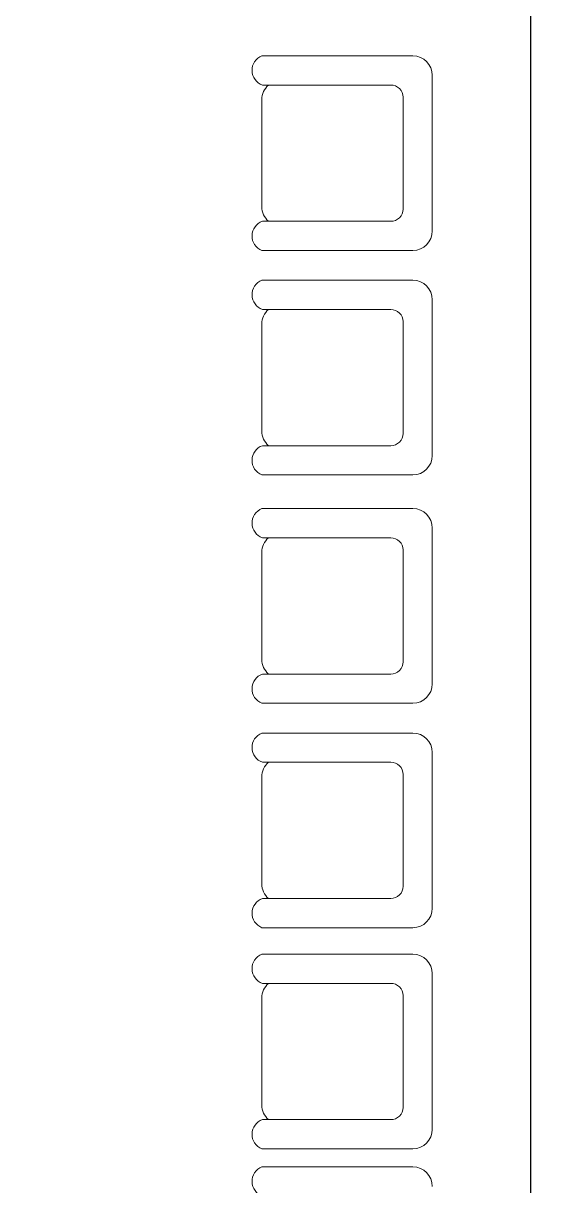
# Model space of a CAD drawing. Extents: x -59 to 582, y -1177 to 100.
# Drawn here: x 229.385 to 231.022, y -883.301 to -879.717 of the extents above; entities that cross this region are included whole.
import ezdxf

# ---------------------------------------------------------------- set-up
doc = ezdxf.new("R2010")
doc.units = 0
doc.header["$LTSCALE"] = 0.15
doc.layers.get('0').update_dxf_attribs({"color": 252})
doc.layers.add('0 sockets', color=252, linetype='Continuous')
doc.layers.add('00', color=252, linetype='Continuous')
doc.layers.add('FUR', color=252, linetype='Continuous', lineweight=9)
doc.layers.add('wall', color=252, linetype='Continuous', lineweight=30)
doc.styles.add('ROMAND', font='ROMAND.SHX')

# ---------------------------------------------------------------- blocks, each defined once
blk = doc.blocks.new('WQ')
h = blk.add_hatch(color=6)
h.dxf.hatch_style = 1
h.paths.add_polyline_path([(-126.0910845079425, 5.000000000000028), (-126.0910845079425, -169.5214532968348), (126.0910845079425, -169.5214532968348), (126.0910845079425, 5.000000000000028)])
h.paths.add_polyline_path([(121.0910845079425, 0), (121.0910845079425, -164.5214532968348), (-121.0910845079425, -164.5214532968348), (-121.0910845079425, 0)], flags=16)
at = {"layer": '0 sockets', "color": 3, "style": 'ROMAND'}
blk.add_attdef('ACCESS_CONTROL', (-48.66347338469924, 7.621839835862573), '', height=7.972657249319491, dxfattribs=at)
blk = doc.blocks.new('ARCH')
at = {"layer": 'FUR'}
for p, q in [((59.69758838740154, 353.8549891792559), (60.16258838740157, 353.8549891792559)), ((60.22258838740157, 353.7949891792559), (60.22258838740157, 353.314989179256)), ((59.69966330169228, 353.7649891792559), (60.09508838740152, 353.7649891792559)), ((59.69758838740154, 353.3899891792559), (59.69758838740154, 353.7199891792559)), ((60.13258838740154, 353.7274891792559), (60.13258838740154, 353.382489179256)), ((60.09508838740152, 353.3449891792559), (59.69966330169228, 353.3449891792559)), ((60.16258838740151, 353.2549891792559), (59.69758838740154, 353.2549891792559)), ((59.69758838740154, 353.1631825710943), (60.16258838740157, 353.1631825710943)), ((59.69966330169228, 353.0731825710943), (60.09508838740152, 353.0731825710943)), ((60.22258838740157, 353.1031825710942), (60.22258838740157, 352.6231825710943)), ((60.13258838740154, 353.0356825710942), (60.13258838740154, 352.6906825710943)), ((59.69758838740154, 352.6981825710943), (59.69758838740154, 353.0281825710943)), ((60.09508838740152, 352.6531825710943), (59.69966330169228, 352.6531825710943)), ((60.16258838740151, 352.5631825710943), (59.69758838740154, 352.5631825710943)), ((59.69758838740154, 352.4592994105824), (60.16258838740157, 352.4592994105824)), ((60.22258838740157, 352.3992994105824), (60.22258838740157, 351.9192994105825)), ((59.69966330169228, 352.3692994105824), (60.09508838740152, 352.3692994105824)), ((59.69758838740154, 351.9942994105824), (59.69758838740154, 352.3242994105825)), ((60.13258838740154, 352.3317994105824), (60.13258838740154, 351.9867994105825)), ((60.09508838740152, 351.9492994105825), (59.69966330169228, 351.9492994105825)), ((60.16258838740151, 351.8592994105824), (59.69758838740154, 351.8592994105824)), ((59.69758838740154, 351.7674928024208), (60.16258838740157, 351.7674928024208)), ((59.69966330169228, 351.6774928024208), (60.09508838740152, 351.6774928024208)), ((60.22258838740157, 351.7074928024207), (60.22258838740157, 351.2274928024208)), ((60.13258838740154, 351.6399928024207), (60.13258838740154, 351.2949928024208)), ((59.69758838740154, 351.3024928024208), (59.69758838740154, 351.6324928024208)), ((60.09508838740152, 351.2574928024208), (59.69966330169228, 351.2574928024208)), ((60.16258838740151, 351.1674928024208), (59.69758838740154, 351.1674928024208)), ((59.69758838740154, 351.0858414776054), (60.16258838740157, 351.0858414776054)), ((59.69966330169228, 350.9958414776053), (60.09508838740152, 350.9958414776053)), ((60.22258838740157, 351.0258414776053), (60.22258838740157, 350.5458414776054)), ((60.13258838740154, 350.9583414776053), (60.13258838740154, 350.6133414776054)), ((59.69758838740154, 350.6208414776053), (59.69758838740154, 350.9508414776054)), ((60.09508838740152, 350.5758414776054), (59.69966330169228, 350.5758414776054)), ((60.16258838740151, 350.4858414776053), (59.69758838740154, 350.4858414776053)), ((59.69758838740154, 350.4300792609097), (60.16258838740157, 350.4300792609097))]:
    blk.add_line(p, q, dxfattribs=at)
at = {"layer": 'FUR', "extrusion": (0, 0, -1)}
for centre, major_axis, ratio, start_param, end_param in [((59.71516198053035, 353.8103704133092), (0.03390918349108824, 0.03390918349108824), 0.9999999999999523, 2.685296435216767, 5.122584158944666), ((59.75758838740154, 353.7199891792559), (0.04242640687119512, 0.04242640687119513), 0.9999999999999473, 3.926990816987268, 4.775052895786141), ((60.09508838740157, 353.7274891792559), (0.02651650429449858, 0.02651650429449859), 0.9999999999998453, -0.7853981633975257, 0.7853981633975256), ((59.75758838740154, 353.3899891792559), (-0.04242640687119514, 0.04242640687119513), 0.9999999999999473, 4.649725064983238, 5.497787143782111), ((59.71516198053035, 353.2996079452026), (-0.03390918349108822, 0.03390918349108822), 0.9999999999999527, 4.302193801824713, 6.739481525552612), ((60.16258838740151, 353.314989179256), (0.04242640687119544, 0.04242640687119545), 0.9999999999999538, 0.7853981633974714, 2.356194490192322), ((59.71516198053035, 353.1185638051475), (0.03390918349108824, 0.03390918349108824), 0.9999999999999523, 2.685296435216767, 5.122584158944666), ((59.75758838740154, 353.0281825710943), (0.04242640687119512, 0.04242640687119513), 0.9999999999999473, 3.926990816987268, 4.775052895786141), ((60.09508838740157, 353.0356825710942), (0.02651650429449858, 0.02651650429449859), 0.9999999999998453, -0.7853981633975257, 0.7853981633975256), ((59.75758838740154, 352.6981825710943), (-0.04242640687119514, 0.04242640687119513), 0.9999999999999473, 4.649725064983238, 5.497787143782111), ((59.71516198053035, 352.6078013370409), (-0.03390918349108822, 0.03390918349108822), 0.9999999999999527, 4.302193801824713, 6.739481525552612), ((60.16258838740151, 352.6231825710943), (0.04242640687119544, 0.04242640687119545), 0.9999999999999538, 0.7853981633974714, 2.356194490192322), ((59.71516198053035, 352.4146806446357), (0.03390918349108824, 0.03390918349108824), 0.9999999999999523, 2.685296435216767, 5.122584158944666), ((59.75758838740154, 352.3242994105825), (0.04242640687119512, 0.04242640687119513), 0.9999999999999473, 3.926990816987268, 4.775052895786141), ((60.09508838740157, 352.3317994105824), (0.02651650429449858, 0.02651650429449859), 0.9999999999998453, -0.7853981633975257, 0.7853981633975256), ((59.75758838740154, 351.9942994105824), (-0.04242640687119514, 0.04242640687119513), 0.9999999999999473, 4.649725064983238, 5.497787143782111), ((59.71516198053035, 351.9039181765291), (-0.03390918349108822, 0.03390918349108822), 0.9999999999999527, 4.302193801824713, 6.739481525552612), ((60.16258838740151, 351.9192994105825), (0.04242640687119544, 0.04242640687119545), 0.9999999999999538, 0.7853981633974714, 2.356194490192322), ((59.71516198053035, 351.722874036474), (0.03390918349108824, 0.03390918349108824), 0.9999999999999523, 2.685296435216767, 5.122584158944666), ((59.75758838740154, 351.6324928024208), (0.04242640687119512, 0.04242640687119513), 0.9999999999999473, 3.926990816987268, 4.775052895786141), ((60.09508838740157, 351.6399928024207), (0.02651650429449858, 0.02651650429449859), 0.9999999999998453, -0.7853981633975257, 0.7853981633975256), ((59.75758838740154, 351.3024928024208), (-0.04242640687119514, 0.04242640687119513), 0.9999999999999473, 4.649725064983238, 5.497787143782111), ((59.71516198053035, 351.2121115683674), (-0.03390918349108822, 0.03390918349108822), 0.9999999999999527, 4.302193801824713, 6.739481525552612), ((60.16258838740151, 351.2274928024208), (0.04242640687119544, 0.04242640687119545), 0.9999999999999538, 0.7853981633974714, 2.356194490192322), ((59.71516198053035, 351.0412227116586), (0.03390918349108824, 0.03390918349108824), 0.9999999999999523, 2.685296435216767, 5.122584158944666), ((59.75758838740154, 350.9508414776054), (0.04242640687119512, 0.04242640687119513), 0.9999999999999473, 3.926990816987268, 4.775052895786141), ((60.09508838740157, 350.9583414776053), (0.02651650429449858, 0.02651650429449859), 0.9999999999998453, -0.7853981633975257, 0.7853981633975256), ((59.75758838740154, 350.6208414776053), (-0.04242640687119514, 0.04242640687119513), 0.9999999999999473, 4.649725064983238, 5.497787143782111), ((59.71516198053035, 350.530460243552), (-0.03390918349108822, 0.03390918349108822), 0.9999999999999527, 4.302193801824713, 6.739481525552612), ((60.16258838740151, 350.5458414776054), (0.04242640687119544, 0.04242640687119545), 0.9999999999999538, 0.7853981633974714, 2.356194490192322), ((59.71516198053035, 350.385460494963), (0.03390918349108824, 0.03390918349108824), 0.9999999999999523, 2.685296435216767, 5.122584158944666)]:
    blk.add_ellipse(centre, major_axis=major_axis, ratio=ratio, start_param=start_param, end_param=end_param, dxfattribs=at)
at = {"layer": 'FUR', "extrusion": (0, 0, -0.9999999999999998)}
for centre, major_axis, ratio, start_param, end_param in [((60.16258838740157, 353.7949891792559), (-0.04242640687119543, 0.04242640687119543), 0.999999999999954, 0.7853981633974713, 2.356194490192322), ((60.09508838740152, 353.382489179256), (-0.02651650429449859, 0.02651650429449859), 0.9999999999998453, 2.356194490192268, 3.926990816987319), ((60.16258838740157, 353.1031825710942), (-0.04242640687119543, 0.04242640687119543), 0.999999999999954, 0.7853981633974713, 2.356194490192322), ((60.09508838740152, 352.6906825710943), (-0.02651650429449859, 0.02651650429449859), 0.9999999999998453, 2.356194490192268, 3.926990816987319), ((60.16258838740157, 352.3992994105824), (-0.04242640687119543, 0.04242640687119543), 0.999999999999954, 0.7853981633974713, 2.356194490192322), ((60.09508838740152, 351.9867994105825), (-0.02651650429449859, 0.02651650429449859), 0.9999999999998453, 2.356194490192268, 3.926990816987319), ((60.16258838740157, 351.7074928024207), (-0.04242640687119543, 0.04242640687119543), 0.999999999999954, 0.7853981633974713, 2.356194490192322), ((60.09508838740152, 351.2949928024208), (-0.02651650429449859, 0.02651650429449859), 0.9999999999998453, 2.356194490192268, 3.926990816987319), ((60.16258838740157, 351.0258414776053), (-0.04242640687119543, 0.04242640687119543), 0.999999999999954, 0.7853981633974713, 2.356194490192322), ((60.09508838740152, 350.6133414776054), (-0.02651650429449859, 0.02651650429449859), 0.9999999999998453, 2.356194490192268, 3.926990816987319), ((60.16258838740157, 350.3700792609097), (-0.04242640687119543, 0.04242640687119543), 0.999999999999954, 0.7853981633974713, 2.356194490192322)]:
    blk.add_ellipse(centre, major_axis=major_axis, ratio=ratio, start_param=start_param, end_param=end_param, dxfattribs=at)
at = {"layer": 'wall'}
blk.add_line((60.52499999999997, 355.7249999999999), (60.52499999999998, 348.675), dxfattribs=at)

msp = doc.modelspace()

# ---------------------------------------------------------------- block references
at = {"layer": '0 sockets', "color": 3}
msp.add_blockref('WQ', (244.6113280743475, -795.2772400460581), dxfattribs=at)
at = {"layer": '00', "color": 3}
msp.add_blockref('ARCH', (170.422473921342, -1233.672587267475), dxfattribs=at)

doc.saveas('drawing.dxf')
